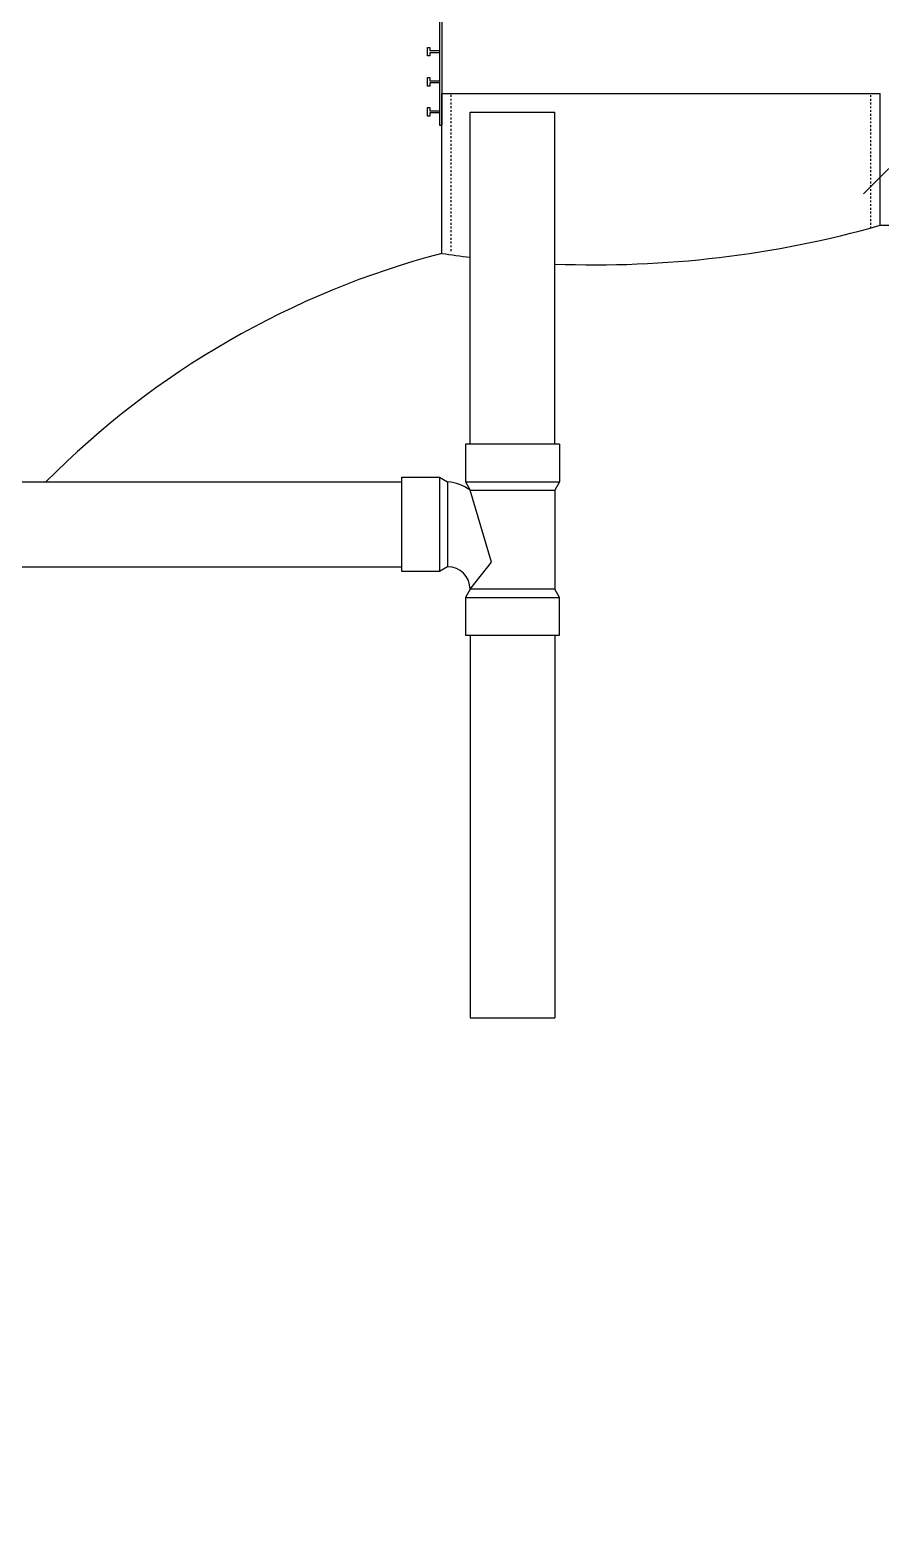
# Model space of a CAD drawing. Extents: x -13 to 356, y -85 to 125.
# Drawn here: x 26.3 to 71.6, y -14.6 to 65.4 of the extents above; entities that cross this region are included whole.
import ezdxf

# ---------------------------------------------------------------- set-up
doc = ezdxf.new("R2010")
doc.units = 0
doc.header["$MEASUREMENT"] = 0
doc.linetypes.add('SHORT_DASH', pattern=[0.125, 0.03125, -0.0625, 0.03125])
doc.layers.add('2', color=7, linetype='Continuous')

msp = doc.modelspace()

# ---------------------------------------------------------------- linework, layer by layer
at = {"layer": '2', "color": 5, "linetype": 'Continuous'}
for p, q in [((48.09, 101.948), (48.09, 60.323)), ((48.215, 101.948), (48.215, 60.323)), ((70.641, 56.675), (79.126, 65.16)), ((47.457, 64.46), (47.569, 64.46)), ((47.457, 64.007), (47.457, 64.46)), ((47.569, 64.007), (47.457, 64.007)), ((47.569, 64.46), (47.569, 64.289)), ((47.569, 64.289), (48.09, 64.289)), ((47.569, 64.177), (47.569, 64.007)), ((48.09, 64.177), (47.569, 64.177)), ((47.457, 62.86), (47.569, 62.86)), ((47.457, 62.407), (47.457, 62.86)), ((47.569, 62.407), (47.457, 62.407)), ((47.569, 62.86), (47.569, 62.689)), ((47.569, 62.689), (48.09, 62.689)), ((47.569, 62.577), (47.569, 62.407)), ((48.09, 62.577), (47.569, 62.577)), ((48.215, 62.016), (71.523, 62.016)), ((48.215, 53.502), (48.215, 62.016)), ((71.523, 54.998), (71.523, 62.016)), ((47.457, 61.26), (47.569, 61.26)), ((47.457, 60.807), (47.457, 61.26)), ((47.569, 60.807), (47.457, 60.807)), ((47.569, 61.26), (47.569, 61.089)), ((47.569, 61.089), (48.09, 61.089)), ((47.569, 60.977), (47.569, 60.807)), ((48.09, 60.977), (47.569, 60.977)), ((49.716, 43.352), (49.716, 61.016)), ((49.716, 61.016), (54.228, 61.016)), ((54.228, 43.352), (54.228, 61.016)), ((48.09, 60.323), (48.215, 60.323)), ((71.523, 55.003), (75.629, 55.003)), ((54.478, 43.352), (49.466, 43.352)), ((49.466, 43.352), (49.466, 41.347)), ((54.478, 43.352), (54.478, 41.347)), ((46.082, 36.585), (46.082, 41.598)), ((46.082, 41.598), (48.087, 41.598)), ((48.087, 41.598), (48.522, 41.347)), ((48.087, 41.598), (48.087, 36.585)), ((11.245, 41.347), (46.082, 41.347)), ((48.524, 36.836), (48.524, 41.346)), ((49.466, 41.347), (54.478, 41.347)), ((49.466, 41.347), (49.716, 40.913)), ((49.716, 40.913), (54.228, 40.913)), ((50.851, 37.075), (49.716, 40.913)), ((54.478, 41.347), (54.228, 40.913)), ((54.228, 40.913), (54.228, 35.641)), ((11.245, 36.836), (46.082, 36.836)), ((48.522, 36.836), (48.087, 36.585)), ((48.524, 36.836), (48.522, 36.836)), ((49.716, 35.641), (50.851, 37.075)), ((48.087, 36.585), (46.082, 36.585)), ((49.716, 35.641), (49.466, 35.207)), ((49.466, 35.207), (49.466, 33.202)), ((49.466, 35.207), (54.478, 35.207)), ((49.716, 35.641), (49.716, 35.643)), ((54.228, 35.641), (49.716, 35.641)), ((54.478, 35.207), (54.228, 35.641)), ((54.478, 33.202), (54.478, 35.207)), ((49.466, 33.202), (54.478, 33.202)), ((49.716, 33.202), (49.716, 12.836)), ((54.228, 33.202), (54.228, 12.836)), ((49.716, 12.836), (54.228, 12.836))]:
    msp.add_line(p, q, dxfattribs=at)
at = {"layer": '2', "color": 5, "linetype": 'SHORT_DASH'}
for p, q in [((48.716, 53.631), (48.716, 62.016)), ((71.022, 54.826), (71.022, 62.016))]:
    msp.add_line(p, q, dxfattribs=at)
at = {"layer": '2', "color": 5, "linetype": 'Continuous'}
for centre, radius, start, end in [((56.392, 108.439), 55.542, 267.76692, 285.80926), ((59.869, 9.003), 46, 104.67585, 135.32154), ((56.392, 108.439), 55.542, 261.5343, 263.09705), ((48.378, 39.084), 2.267, 53.79576, 86.31135), ((59.869, 9.003), 46, 142.76711, 270.00003), ((48.524, 35.643), 1.193, 0, 90)]:
    msp.add_arc(centre, radius, start, end, dxfattribs=at)

doc.saveas('drawing.dxf')
